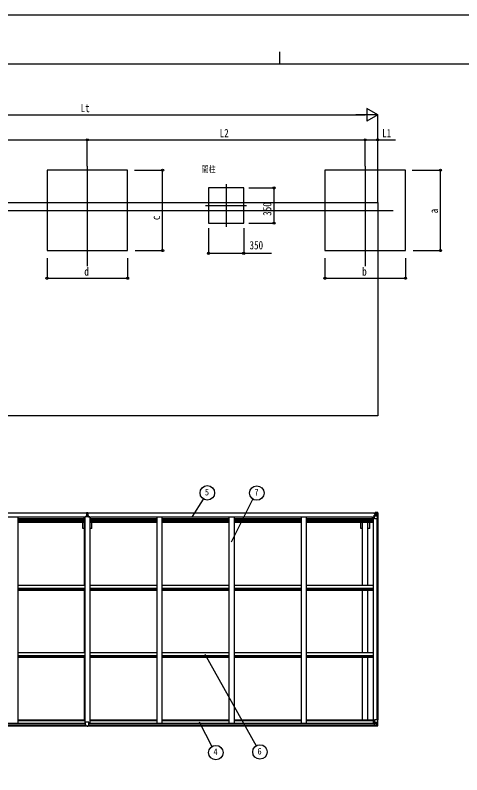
# Model space of a CAD drawing. Units: millimetres, scale not verified. Extents: x -10512 to 10512, y -7425 to 7425.
# Drawn here: x -2638 to 1797, y -124 to 7425 of the extents above; entities that cross this region are included whole.
import ezdxf
from ezdxf.enums import TextEntityAlignment as Align

# ---------------------------------------------------------------- set-up
doc = ezdxf.new("R2010")
doc.units = ezdxf.units.MM
doc.header["$LTSCALE"] = 30
for name, color, linetype in [('0-2_USER1', 3, 'Continuous'), ('0-3_YKK_12', 2, 'Continuous'), ('0-4_YKK_13', 4, 'Continuous'), ('0-5_YKK_A1', 4, 'Continuous'), ('0-6_YKK_D', 6, 'Continuous'), ('0-7_YKK_ZWAK', 7, 'Continuous')]:
    doc.layers.add(name, color=color, linetype=linetype)
doc.styles.add('ＭＳ ゴシック', font='')
doc.styles.get('ＭＳ ゴシック').set_extended_font_data('MS Gothic')

msp = doc.modelspace()

# ---------------------------------------------------------------- linework, layer by layer
at = {"layer": '0-3_YKK_12'}
for p, q in [((-1922.31, 5925.7), (-1922.31, 4930.53)), ((837.69, 5925.7), (837.69, 4930.53)), ((-543.72, 5744.73), (-543.72, 5322.1)), ((-747.45, 5533.42), (-339.99, 5533.42)), ((-5067.28, 5485.62), (-1748.17, 5485.62)), ((-2203.28, 5485.62), (1115.83, 5485.62))]:
    msp.add_line(p, q, dxfattribs=at)
at = {"layer": '0-4_YKK_13'}
for p, q in [((-1930.81, 2451.5), (-1923.81, 2451.56)), ((-1930.81, 2450.12), (-1923.81, 2450.06)), ((-1930.81, 2438.44), (-1930.81, 2449.62)), ((-1928.81, 2482.56), (-1923.97, 2482.85)), ((-1928.81, 2479.56), (-1928.81, 2482.56)), ((-1923.81, 2479.86), (-1928.81, 2479.56)), ((-1928.81, 2478.06), (-1928.81, 2479.56)), ((-1928.81, 2478.06), (-1928.81, 2476.86)), ((-1928.81, 2476.86), (-1928.81, 2476.61)), ((-1928.81, 2476.86), (-1927.81, 2476.85)), ((-1928.81, 2476.61), (-1928.81, 2466.53)), ((-1928.81, 2476.61), (-1927.81, 2476.6)), ((-1928.81, 2465.8), (-1928.81, 2466.53)), ((-1928.81, 2466.53), (-1927.81, 2466.51)), ((-1928.81, 2465.8), (-1927.81, 2465.8)), ((-1928.81, 2465.8), (-1928.81, 2451.51)), ((-1927.81, 2477.06), (-1923.81, 2477.06)), ((-1927.81, 2475.23), (-1927.81, 2477.06)), ((-1927.81, 2475.23), (-1923.81, 2475.16)), ((-1927.81, 2471.63), (-1927.81, 2475.23)), ((-1927.81, 2471.63), (-1923.81, 2471.56)), ((-1927.81, 2451.52), (-1927.81, 2471.63)), ((-1927.81, 2463.39), (-1923.81, 2463.36)), ((-1923.97, 2482.85), (-1922.31, 2482.96)), ((-1922.31, 2479.95), (-1923.81, 2479.86)), ((-1923.81, 2477.06), (-1923.81, 2479.86)), ((-1923.81, 2477.06), (-1923.81, 2461.23)), ((-1923.81, 2466.34), (-1920.81, 2466.34)), ((-1923.81, 2459.27), (-1923.81, 2461.23)), ((-1923.81, 2459.27), (-1920.81, 2459.27)), ((-1923.81, 2449.63), (-1923.81, 2459.27)), ((-1923.81, 2449.63), (-1920.81, 2449.63)), ((-1923.81, 2442.56), (-1923.81, 2449.63)), ((-1923.81, 2442.56), (-1920.81, 2442.56)), ((-1923.81, 2442.56), (-1923.81, 2438.44)), ((-1922.31, 2482.96), (-1922.31, 2479.95)), ((-1915.81, 2479.55), (-1922.31, 2479.95)), ((-1920.81, 2477.06), (-1916.81, 2477.06)), ((-1920.81, 2477.06), (-1920.81, 2461.23)), ((-1920.81, 2475.16), (-1916.81, 2475.16)), ((-1920.81, 2463.36), (-1916.81, 2463.36)), ((-1920.81, 2459.27), (-1920.81, 2461.23)), ((-1920.81, 2449.63), (-1920.81, 2459.27)), ((-1913.81, 2451), (-1920.81, 2451.06)), ((-1920.81, 2442.56), (-1920.81, 2449.63)), ((-1920.81, 2442.56), (-1920.81, 2438.44)), ((-1916.81, 2475.16), (-1916.81, 2477.06)), ((-1916.81, 2476.81), (-1915.81, 2476.82)), ((-1916.81, 2476.57), (-1915.81, 2476.57)), ((-1916.81, 2451.52), (-1916.81, 2471.56)), ((-1916.81, 2466.49), (-1915.81, 2466.49)), ((-1916.81, 2465.8), (-1915.81, 2465.8)), ((-1915.81, 2478.06), (-1915.81, 2479.55)), ((-1915.81, 2478.06), (-1915.81, 2476.82)), ((-1915.81, 2465.8), (-1915.81, 2466.49)), ((-1915.81, 2465.8), (-1915.81, 2451.51)), ((-1913.81, 2450.12), (-1913.81, 2451)), ((-1913.81, 2438.44), (-1913.81, 2449.62)), ((923.69, 2477.49), (923.69, 2478.42)), ((924.69, 2477.49), (923.69, 2477.49)), ((923.69, 2477.49), (923.69, 2475.93)), ((923.69, 2475.81), (923.69, 2475.93)), ((924.69, 2478.42), (924.69, 2477.49)), ((929.69, 2477.49), (924.69, 2477.49)), ((925.19, 2454.66), (926.19, 2454.67)), ((925.19, 2438.44), (925.19, 2454.66)), ((926.19, 2452.94), (925.19, 2452.94)), ((925.19, 2442.79), (929.69, 2442.79)), ((930.24, 2454.7), (926.19, 2454.67)), ((929.89, 2480.99), (928.2, 2480.56)), ((929.69, 2475.88), (929.69, 2477.49)), ((929.69, 2475.88), (939.69, 2475.8)), ((929.69, 2420.79), (929.69, 2453.89)), ((953.69, 2446.46), (929.69, 2446.46)), ((929.89, 2480.99), (930.19, 2480.99)), ((930.19, 2480.99), (930.19, 2480.56)), ((940.86, 2456.44), (930.52, 2454.78)), ((930.52, 2454.15), (940.86, 2455.8)), ((930.52, 2454.78), (930.52, 2454.15)), ((960.85, 2419.79), (930.69, 2419.79)), ((931.69, 2477.75), (939.69, 2477.75)), ((931.69, 2477.72), (939.69, 2477.72)), ((935.19, 2483.19), (941.69, 2482.79)), ((935.19, 2482.31), (935.19, 2483.19)), ((941.69, 2481.91), (935.19, 2482.31)), ((935.19, 2481.79), (935.19, 2482.31)), ((935.19, 2481.79), (935.19, 2481.38)), ((935.19, 2481.38), (940.19, 2481.29)), ((935.19, 2481.38), (935.19, 2480.56)), ((936.19, 2455.69), (936.19, 2475.66)), ((940.08, 2475.42), (936.19, 2475.42)), ((936.19, 2471.79), (940.19, 2471.79)), ((936.19, 2463.59), (940.19, 2463.59)), ((939.69, 2477.75), (939.69, 2475.8)), ((939.69, 2476.72), (940.19, 2476.72)), ((939.69, 2475.63), (939.69, 2475.8)), ((939.69, 2475.8), (939.69, 2475.8)), ((940.19, 2477.08), (941.69, 2477.08)), ((940.19, 2473.55), (941.69, 2473.55)), ((940.19, 2459.99), (941.69, 2459.99)), ((940.86, 2455.8), (940.86, 2456.44)), ((941.69, 2456.69), (941.69, 2482.79)), ((941.69, 2482.68), (953.69, 2481.89)), ((942.69, 2473.55), (941.69, 2473.55)), ((953.69, 2473.55), (941.69, 2473.55)), ((953.69, 2459.99), (941.69, 2459.99)), ((948.21, 2466.35), (948.21, 2465.39)), ((956.02, 2473.49), (953.69, 2473.55)), ((953.69, 2459.99), (956.02, 2460.02)), ((953.69, 2459.99), (953.69, 2459.99)), ((960.3, 2446.67), (953.69, 2446.46)), ((953.78, 2481.89), (961.7, 2481.42)), ((956.02, 2460.02), (956.02, 2473.49)), ((960.3, 2446.67), (956.16, 2458.76)), ((956.88, 2477), (959.61, 2480.67)), ((960.84, 2480.44), (960.85, 2480.38)), ((960.85, 2419.79), (960.85, 2480.38)), ((962.75, 2481.5), (962.75, 2481.5)), ((962.75, 2481.46), (962.75, 2481.5)), ((963.69, 2480.5), (963.69, 2480.46)), ((-1938.81, 365.89), (-1938.81, 398.21)), ((-1906.81, 399.21), (-1937.81, 399.21)), ((-1905.81, 365.89), (-1905.81, 398.21)), ((925.19, 386.66), (925.19, 366.5)), ((935.19, 387.6), (926.19, 387.57)), ((929.69, 422.81), (929.69, 389.72)), ((953.69, 397.15), (929.69, 397.15)), ((930.52, 389.46), (940.86, 387.8)), ((930.52, 388.82), (930.52, 389.46)), ((938.17, 387.6), (930.52, 388.82)), ((963.69, 423.81), (930.69, 423.81)), ((941.69, 387.6), (935.19, 387.6)), ((940.86, 387.8), (940.86, 387.6)), ((941.69, 387.6), (941.69, 360.81)), ((941.69, 383.61), (953.69, 383.61)), ((949.17, 377.25), (949.17, 378.21)), ((960.3, 396.93), (953.69, 397.15)), ((953.69, 383.62), (953.69, 383.61)), ((953.69, 383.62), (956.02, 383.58)), ((956.02, 383.58), (956.02, 370.11)), ((960.3, 396.93), (956.16, 384.85)), ((960.85, 423.81), (960.85, 363.23)), ((963.69, 363.1), (963.69, 423.81)), ((-1938.81, 365.89), (-1938.81, 365.85)), ((-1928.81, 365.12), (-1937.81, 365.17)), ((-1915.81, 365.12), (-1906.81, 365.17)), ((-1905.81, 365.89), (-1905.81, 365.85)), ((926.19, 365.79), (935.19, 365.73)), ((935.19, 360.42), (935.19, 366.36)), ((953.69, 370.06), (941.69, 370.06)), ((941.69, 360.93), (953.69, 361.71)), ((956.02, 370.11), (953.69, 370.05)), ((953.78, 361.72), (961.7, 362.19)), ((956.88, 366.61), (959.61, 362.94)), ((960.84, 363.16), (960.85, 363.23)), ((962.75, 362.15), (962.75, 362.1))]:
    msp.add_line(p, q, dxfattribs=at)
for points in [[(-1923.81, 2451.06), (-1930.81, 2451), (-1930.81, 2451.5)], [(-1923.81, 2449.56), (-1930.81, 2449.62), (-1930.81, 2450.12), (-1930.81, 2451)], [(-1922.31, 2482.96), (-1915.81, 2482.56), (-1915.81, 2479.55)], [(-1920.81, 2471.56), (-1916.81, 2471.56), (-1916.81, 2475.16)], [(-1920.81, 2451.56), (-1913.81, 2451.5), (-1913.81, 2451)], [(-1920.81, 2450.06), (-1913.81, 2450.12), (-1913.81, 2449.62), (-1920.81, 2449.56)], [(-1915.81, 2476.82), (-1915.81, 2476.57), (-1915.81, 2466.49)], [(929.69, 2475.88), (929.69, 2475.87), (923.69, 2475.93)], [(924.69, 2475.76), (939.69, 2475.63), (939.69, 2475.63)], [(926.19, 2454.67), (926.19, 2452.94), (929.69, 2452.92)], [(939.69, 2476.72), (931.69, 2476.72), (931.69, 2478.42)], [(935.19, 2481.79), (940.19, 2481.79), (940.19, 2456.33)], [(962.75, 2481.5), (953.69, 2482.06), (941.69, 2482.79)], [(947.25, 2468.27), (946.29, 2468.27), (946.29, 2467.31), (947.25, 2467.31)], [(949.17, 2469.23), (949.17, 2470.19), (948.21, 2470.19), (948.21, 2469.23)], [(948.21, 2465.39), (949.17, 2465.39), (949.17, 2466.35)], [(950.13, 2467.31), (951.09, 2467.31), (951.09, 2468.27), (950.13, 2468.27)], [(963.69, 2480.46), (963.69, 2419.79), (960.85, 2419.79)], [(949.17, 378.21), (948.21, 378.21), (948.21, 377.25)], [(-1922.31, 359.69), (-1928.81, 360.09), (-1928.81, 365.12)], [(-1922.31, 359.69), (-1915.81, 360.09), (-1915.81, 365.12)], [(925.19, 366.5), (925.2, 366.4), (935.19, 366.36)], [(962.75, 362.1), (953.69, 361.55), (935.19, 360.42)], [(947.25, 376.29), (946.29, 376.29), (946.29, 375.33), (947.25, 375.33)], [(948.21, 374.37), (948.21, 373.41), (949.17, 373.41), (949.17, 374.37)], [(950.13, 375.33), (951.09, 375.33), (951.09, 376.29), (950.13, 376.29)]]:
    msp.add_lwpolyline(points, dxfattribs=at)
for centre in [(948.69, 2467.79), (948.69, 375.81)]:
    msp.add_circle(centre, 5.3, dxfattribs=at)
for centre, radius, start, end in [((-1927.81, 2478.06), 1, 180, 270), ((-1916.81, 2478.06), 1, 270, 0), ((924.55, 2483.45), 7.69, 263.56574, 271.03001), ((930.63, 2453.85), 0.937, 96.73234, 177.67791), ((930.63, 2453.22), 0.937, 96.73234, 177.67791), ((930.69, 2420.79), 1, 180, 270), ((939.69, 2478.25), 0.5, 270.00309, 0.00198), ((939.69, 2478.22), 0.5, 269.99891, 359.99891), ((939.69, 2475.3), 0.5, 359.95536, 89.47105), ((939.68, 2475.12), 0.513, 358.95293, 88.11972), ((940.75, 2457.37), 0.937, 276.73234, 357.67791), ((940.75, 2456.73), 0.937, 276.73234, 357.67791), ((947.25, 2469.23), 0.96, 270, 0), ((947.25, 2466.35), 0.96, 0, 90), ((950.13, 2469.23), 0.96, 180, 270), ((950.13, 2466.35), 0.96, 90, 180), ((959.56, 2480.5), 1.28, 357.54105, 48.82169), ((961.54, 2494.11), 12.7, 264.89689, 270.75534), ((962.69, 2480.51), 1, 359.99921, 86.49983), ((962.69, 2480.5), 0.999, 0.04917, 86.5576), ((962.69, 2480.46), 0.999, 0.04917, 86.5576), ((-1937.81, 398.21), 1, 90, 180), ((-1906.81, 398.21), 1, 0, 90), ((930.69, 422.81), 1, 90, 180), ((930.63, 390.39), 0.937, 182.32209, 263.26766), ((930.63, 389.75), 0.937, 182.32209, 263.26766), ((940.75, 386.87), 0.937, 50.93398, 83.26766), ((947.25, 377.25), 0.96, 270, 0), ((947.25, 374.37), 0.96, 0, 90), ((950.13, 377.25), 0.96, 180, 270), ((950.13, 374.37), 0.96, 90, 180), ((959.56, 363.11), 1.28, 311.17831, 2.45895), ((961.54, 349.5), 12.7, 89.24466, 95.10311), ((962.69, 363.14), 0.999, 273.4424, 359.95083), ((962.69, 363.11), 0.999, 273.4424, 359.95083), ((962.69, 363.1), 1, 273.50017, 0.00079)]:
    msp.add_arc(centre, radius, start, end, dxfattribs=at)
for centre, major_axis, ratio, start_param, end_param in [((-2095.68, 2469.35), (171.87, 10.52), 0.017422, 6.2821194, 6.2831848), ((1035.44, 2473.55), (-81.75, 0), 0.061163, 6.2824128, 6.2831853), ((958.89, 2473.41), (-0.03, 5), 0.573921, 0.7672717, 1.551125), ((957.43, 2460.04), (0, 3), 0.468246, 1.5772882, 2.0127935), ((960.56, 2478.48), (0.02, 3), 0.466854, 0.125683, 0.7596956), ((959.58, 2449.02), (-0.85, 2.32), 0.403757, 3.0087805, 3.9744392), ((960.75, 2481.58), (-2, 0.12), 0.060933, 2.0712557, 3.1453404), ((761.75, 2493.81), (-201, 12.36), 0.060933, 3.1453404, 3.145839), ((926.19, 386.66), (-1, -0.021), 0.906239, 4.6936843, 6.2644806), ((957.43, 383.56), (0, -3), 0.468246, 4.2703918, 4.7058971), ((959.58, 394.59), (-0.85, -2.32), 0.403757, 2.3087461, 3.2744049), ((-1937.81, 365.88), (1, -0.012), 0.707053, 3.2044821, 4.7211143), ((-1906.81, 365.88), (-1, -0.012), 0.707053, 1.562071, 3.0787032), ((926.19, 366.5), (-1, 0.012), 0.707053, 0.1587743, 1.5795216), ((1035.44, 370.06), (-81.75, 0), 0.061163, 0, 0.0007725), ((958.89, 370.19), (-0.03, -5), 0.573921, 4.7320603, 5.5159136), ((960.56, 365.12), (0.02, -3), 0.466854, 5.5234897, 6.1575023), ((960.75, 362.02), (-2, -0.12), 0.060933, 3.1378449, 4.2119296), ((761.75, 349.79), (-201, -12.36), 0.060933, 3.1373463, 3.1378449)]:
    msp.add_ellipse(centre, major_axis=major_axis, ratio=ratio, start_param=start_param, end_param=end_param, dxfattribs=at)
at = {"layer": '0-5_YKK_A1'}
for p, q in [((-4806.31, 5563.42), (961.69, 5563.42)), ((961.69, 5563.42), (961.69, 3445.04)), ((961.69, 3445.04), (-4806.31, 3445.04)), ((-4784.81, 2480.56), (-1928.81, 2480.56)), ((-4784.81, 2478.42), (-1928.81, 2478.42)), ((-4753.81, 2440.28), (-1954.81, 2440.28)), ((-2613.31, 2440.26), (-2613.31, 387.8)), ((-2613.31, 2424.76), (-1947.31, 2424.76)), ((-2613.31, 2416.37), (-1947.31, 2416.37)), ((-1954.81, 2424.76), (-1954.81, 2440.28)), ((-1947.31, 2438.44), (-1947.31, 387.8)), ((-1897.31, 2438.44), (-1947.31, 2438.44)), ((-1920.81, 2480.56), (940.19, 2480.56)), ((-1920.81, 2478.42), (940.19, 2478.42)), ((-1910.31, 2438.44), (-1897.31, 2438.44)), ((-1897.31, 2438.44), (-1897.31, 387.8)), ((-1897.31, 2424.76), (-1231.31, 2424.76)), ((-1897.31, 2416.37), (-1231.31, 2416.37)), ((-1889.81, 2424.76), (-1889.81, 2440.28)), ((-1889.81, 2440.28), (909.19, 2440.28)), ((-1231.31, 2440.26), (-1231.31, 387.8)), ((-1181.31, 2440.26), (-1181.31, 387.8)), ((-1181.31, 2424.76), (-515.31, 2424.76)), ((-1181.31, 2416.37), (-515.31, 2416.37)), ((-515.31, 2440.26), (-515.31, 387.8)), ((-465.31, 2440.26), (-465.31, 387.8)), ((-465.31, 2424.76), (200.69, 2424.76)), ((-465.31, 2416.37), (200.69, 2416.37)), ((200.69, 2440.26), (200.69, 387.8)), ((250.69, 2440.26), (250.69, 387.8)), ((250.69, 2424.76), (916.69, 2424.76)), ((250.69, 2416.37), (916.69, 2416.37)), ((909.19, 2424.76), (909.19, 2440.28)), ((916.69, 2438.44), (916.69, 387.8)), ((916.69, 2438.44), (929.69, 2438.44)), ((951.99, 2419.79), (951.99, 423.81)), ((961.69, 2419.79), (961.69, 423.81)), ((-2613.31, 2408.17), (-1947.31, 2408.17)), ((-2613.31, 2404.24), (-1947.31, 2404.24)), ((-2613.31, 2399.16), (-1947.31, 2399.16)), ((-2613.31, 2386.15), (-1947.31, 2386.15)), ((-1967.51, 2324.56), (-1967.51, 2386.15)), ((-1949.81, 1759.5), (-1949.81, 2386.15)), ((-1897.31, 2408.17), (-1231.31, 2408.17)), ((-1897.31, 2404.24), (-1231.31, 2404.24)), ((-1897.31, 2399.16), (-1231.31, 2399.16)), ((-1897.31, 2386.15), (-1231.31, 2386.15)), ((-1894.81, 1759.5), (-1894.81, 2386.15)), ((-1877.11, 2324.56), (-1877.11, 2386.15)), ((-1181.31, 2408.17), (-515.31, 2408.17)), ((-1181.31, 2404.24), (-515.31, 2404.24)), ((-1181.31, 2399.16), (-515.31, 2399.16)), ((-1181.31, 2386.15), (-515.31, 2386.15)), ((-465.31, 2408.17), (200.69, 2408.17)), ((-465.31, 2404.24), (200.69, 2404.24)), ((-465.31, 2399.16), (200.69, 2399.16)), ((-465.31, 2386.15), (200.69, 2386.15)), ((250.69, 2408.17), (916.69, 2408.17)), ((250.69, 2404.24), (916.69, 2404.24)), ((250.69, 2399.16), (916.69, 2399.16)), ((250.69, 2386.15), (916.69, 2386.15)), ((792.49, 2324.56), (792.49, 2386.15)), ((810.19, 1759.5), (810.19, 2386.15)), ((865.19, 1759.5), (865.19, 2386.15)), ((882.89, 2324.56), (882.89, 2386.15)), ((-1949.81, 2324.56), (-1967.51, 2324.56)), ((-1877.11, 2324.56), (-1894.81, 2324.56)), ((810.19, 2324.56), (792.49, 2324.56)), ((882.89, 2324.56), (865.19, 2324.56)), ((-2613.28, 1759.5), (-1947.31, 1759.5)), ((-1897.28, 1759.5), (-1231.31, 1759.5)), ((-1181.28, 1759.5), (-515.31, 1759.5)), ((-465.28, 1759.5), (200.69, 1759.5)), ((250.72, 1759.5), (916.69, 1759.5)), ((-2613.28, 1729.76), (-1947.31, 1729.76)), ((-2613.28, 1725.22), (-1947.31, 1725.22)), ((-2613.28, 1712.2), (-1947.31, 1712.2)), ((-1949.81, 1092.51), (-1949.81, 1712.2)), ((-1897.28, 1729.76), (-1231.31, 1729.76)), ((-1897.28, 1725.22), (-1231.31, 1725.22)), ((-1897.28, 1712.2), (-1231.31, 1712.2)), ((-1894.81, 1092.51), (-1894.81, 1712.2)), ((-1181.28, 1729.76), (-515.31, 1729.76)), ((-1181.28, 1725.22), (-515.31, 1725.22)), ((-1181.28, 1712.2), (-515.31, 1712.2)), ((-465.28, 1729.76), (200.69, 1729.76)), ((-465.28, 1725.22), (200.69, 1725.22)), ((-465.28, 1712.2), (200.69, 1712.2)), ((250.72, 1729.76), (916.69, 1729.76)), ((250.72, 1725.22), (916.69, 1725.22)), ((250.72, 1712.2), (916.69, 1712.2)), ((810.19, 1092.51), (810.19, 1712.2)), ((865.19, 1092.51), (865.19, 1712.2)), ((-2613.28, 1092.51), (-1947.31, 1092.51)), ((-2613.28, 1062.77), (-1947.31, 1062.77)), ((-2613.28, 1058.22), (-1947.31, 1058.22)), ((-1897.28, 1092.51), (-1231.31, 1092.51)), ((-1897.28, 1062.77), (-1231.31, 1062.77)), ((-1897.28, 1058.22), (-1231.31, 1058.22)), ((-1181.28, 1092.51), (-515.31, 1092.51)), ((-1181.28, 1062.77), (-515.31, 1062.77)), ((-1181.28, 1058.22), (-515.31, 1058.22)), ((-465.28, 1092.51), (200.69, 1092.51)), ((-465.28, 1062.77), (200.69, 1062.77)), ((-465.28, 1058.22), (200.69, 1058.22)), ((250.72, 1092.51), (916.69, 1092.51)), ((250.72, 1062.77), (916.69, 1062.77)), ((250.72, 1058.22), (916.69, 1058.22)), ((-2613.28, 1045.21), (-1947.31, 1045.21)), ((-1949.81, 423.96), (-1949.81, 1045.21)), ((-1897.28, 1045.21), (-1231.31, 1045.21)), ((-1894.81, 423.96), (-1894.81, 1045.21)), ((-1181.28, 1045.21), (-515.31, 1045.21)), ((-465.28, 1045.21), (200.69, 1045.21)), ((250.72, 1045.21), (916.69, 1045.21)), ((810.19, 423.96), (810.19, 1045.21)), ((865.19, 423.96), (865.19, 1045.21)), ((-4781.58, 387.8), (-1938.81, 387.8)), ((-4769.81, 385.53), (-1938.81, 385.53)), ((-2613.31, 423.96), (-1947.31, 423.96)), ((-2613.31, 415.62), (-1947.31, 415.62)), ((-1905.81, 387.8), (936.95, 387.8)), ((-1905.81, 385.53), (925.19, 385.53)), ((-1897.31, 423.96), (-1231.31, 423.96)), ((-1897.31, 415.62), (-1231.31, 415.62)), ((-1181.31, 423.96), (-515.31, 423.96)), ((-1181.31, 415.62), (-515.31, 415.62)), ((-465.31, 423.96), (200.69, 423.96)), ((-465.31, 415.62), (200.69, 415.62)), ((250.69, 423.96), (916.69, 423.96)), ((250.69, 415.62), (916.69, 415.62)), ((-4779.81, 362.02), (-1928.81, 362.02)), ((-4769.81, 369.92), (-1938.81, 369.92)), ((-1915.81, 362.02), (935.19, 362.02)), ((-1905.81, 369.92), (925.19, 369.92))]:
    msp.add_line(p, q, dxfattribs=at)
for points in [[(-2322.31, 5085.62), (-1522.31, 5085.62), (-1522.31, 5885.62), (-2322.31, 5885.62)], [(437.69, 5085.62), (1237.69, 5085.62), (1237.69, 5885.62), (437.69, 5885.62)], [(-718.72, 5358.42), (-368.72, 5358.42), (-368.72, 5708.42), (-718.72, 5708.42)]]:
    msp.add_lwpolyline(points, close=True, dxfattribs=at)
at = {"layer": '0-6_YKK_D'}
for p, q in [((961.69, 6435.62), (853.44, 6498.12)), ((853.44, 6498.12), (853.44, 6373.12)), ((-4681.31, 6435.62), (836.69, 6435.62)), ((961.69, 6435.62), (745.18, 6435.62)), ((961.69, 6435.62), (853.44, 6373.12)), ((961.69, 5564.42), (961.69, 6436.62)), ((-4682.31, 6185.62), (-1922.31, 6185.62)), ((-1922.31, 5925.7), (-1922.31, 6186.62)), ((-1922.31, 5925.7), (-1922.31, 6186.62)), ((-1922.31, 6185.62), (837.69, 6185.62)), ((837.69, 5925.7), (837.69, 6186.62)), ((837.69, 5925.7), (837.69, 6186.62)), ((961.69, 5613.42), (961.69, 6186.62)), ((-1455.16, 5885.62), (-1173.2, 5885.62)), ((-1174.2, 5085.62), (-1174.2, 5885.62)), ((1304.85, 5885.62), (1586.8, 5885.62)), ((1585.8, 5085.62), (1585.8, 5885.62)), ((-317.72, 5708.42), (-67.72, 5708.42)), ((-68.72, 5708.42), (-68.72, 5358.42)), ((-718.72, 5307.42), (-718.72, 5057.42)), ((-368.72, 5307.42), (-368.72, 5057.42)), ((-317.72, 5358.42), (-67.72, 5358.42)), ((-1447.31, 5085.62), (-1173.2, 5085.62)), ((1312.69, 5085.62), (1586.8, 5085.62)), ((-2322.31, 5011.42), (-2322.31, 4809.62)), ((-1522.31, 5011.6), (-1522.31, 4809.62)), ((437.69, 5011.42), (437.69, 4809.62)), ((1237.69, 5011.6), (1237.69, 4809.62)), ((-2322.31, 4810.62), (-1522.31, 4810.62)), ((437.69, 4810.62), (1237.69, 4810.62)), ((-876.1, 2441.81), (-766.89, 2615.87)), ((-491.14, 2190.13), (-278.19, 2615.79)), ((-754.03, 1075.91), (-245.43, 164.45)), ((-811.76, 402.37), (-684.58, 156.97))]:
    msp.add_line(p, q, dxfattribs=at)
for points in [[(837.69, 6185.62), (961.69, 6185.62), (1139.52, 6185.62)], [(-718.72, 5058.42), (-368.72, 5058.42), (-92.22, 5058.42)]]:
    msp.add_lwpolyline(points, dxfattribs=at)
for centre, radius in [((-1922.31, 6185.62), 10.62), ((-1922.31, 6185.62), 10.62), ((837.69, 6185.62), 10.62), ((837.69, 6185.62), 10.62), ((961.69, 6185.62), 10.62), ((-1174.2, 5885.62), 10.62), ((1585.8, 5885.62), 10.62), ((-68.72, 5708.42), 10.62), ((-68.72, 5358.42), 10.62), ((-1174.2, 5085.62), 10.62), ((-718.72, 5058.42), 10.62), ((-368.72, 5058.42), 10.62), ((1585.8, 5085.62), 10.62), ((-2322.31, 4810.62), 10.62), ((-1522.31, 4810.62), 10.62), ((437.69, 4810.62), 10.62), ((1237.69, 4810.62), 10.62), ((-730.36, 2677.91), 72), ((-238.91, 2676.13), 72), ((-645.52, 96.49), 72), ((-207.88, 103.01), 72)]:
    msp.add_circle(centre, radius, dxfattribs=at)
at = {"layer": '0-7_YKK_ZWAK'}
for p, q in [((-12.45, 7062.5), (-12.45, 6937.5)), ((9737.55, 6937.5), (-9762.45, 6937.5))]:
    msp.add_line(p, q, dxfattribs=at)
msp.add_lwpolyline([(-10512.5, -7425), (10512.5, -7425), (10512.5, 7425), (-10512.5, 7425)], close=True, dxfattribs=at)

# ---------------------------------------------------------------- texts
at = {"layer": '0-2_USER1', "style": 'ＭＳ ゴシック', "width": 0.8}
msp.add_text('間柱', height=61.86, dxfattribs=at).set_placement((-786.69, 5844.95), align=Align.BOTTOM_LEFT)
at = {"layer": '0-6_YKK_D', "style": 'ＭＳ ゴシック', "width": 0.8}
for s, height, p in [('Lt', 82.48, (-1988.31, 6436.62)), ('L2', 82.48, (-608.31, 6187.28)), ('L1', 82.48, (1005.86, 6187.28)), ('350', 82.48, (-311.22, 5073.42)), ('d', 82.48, (-1952.31, 4811.95)), ('b', 82.48, (807.69, 4811.95)), ('5', 65.98, (-754.36, 2632.91)), ('7', 65.98, (-262.91, 2631.13)), ('4', 65.98, (-669.52, 51.49)), ('6', 65.98, (-231.88, 58.01))]:
    msp.add_text(s, height=height, dxfattribs=at).set_placement(p, align=Align.BOTTOM_LEFT)
for s, p in [('350', (-70.39, 5431.42)), ('a', (1584.13, 5455.62)), ('c', (-1175.87, 5388.65))]:
    msp.add_text(s, height=82.48, rotation=90, dxfattribs=at).set_placement(p, align=Align.BOTTOM_LEFT)

doc.saveas('drawing.dxf')
